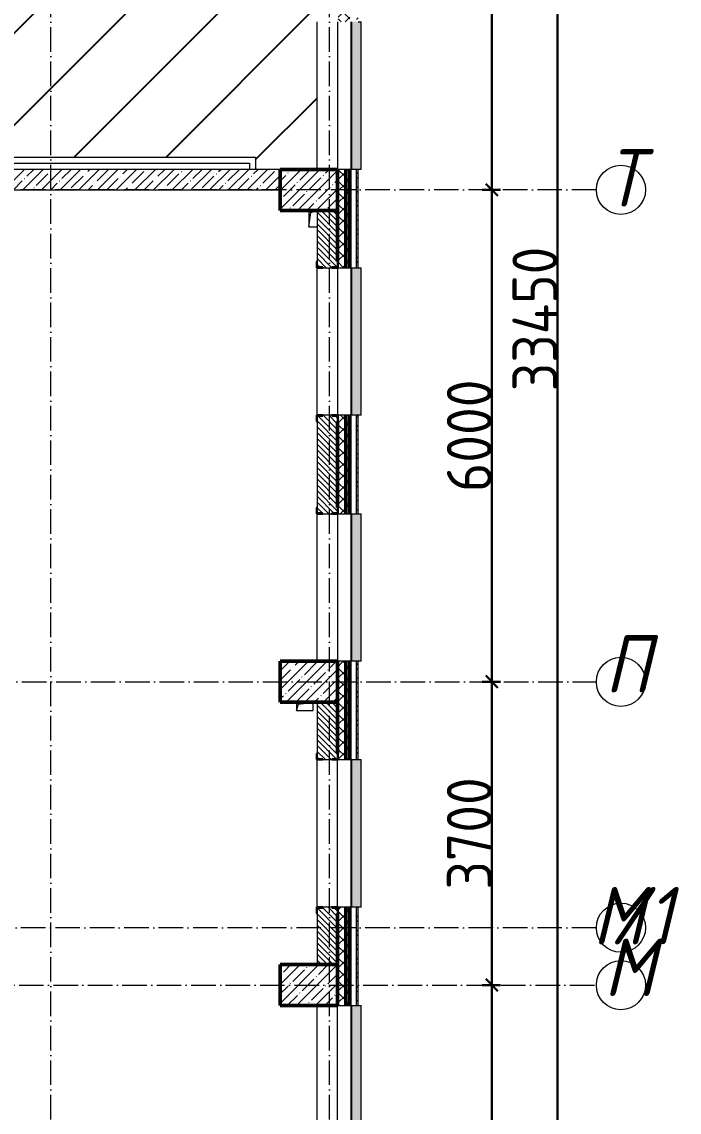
# Model space of a CAD drawing. Header units: millimetres. Extents: x -12989 to 629078, y -109036 to 555275.
# Drawn here: x 303467 to 311489, y -65632 to -52332 of the extents above; entities that cross this region are included whole.
import ezdxf

# ---------------------------------------------------------------- set-up
doc = ezdxf.new("R2010")
doc.units = ezdxf.units.MM
doc.linetypes.add('50_200_ШТРИХ_1Т_ш5_п1_п1_', pattern=[700, 500, -100, 0, -100])
for name, color, linetype, lineweight in [('4 -стяжа', 7, 'Continuous', 30), ('A-____-____-DIMS', 7, 'Continuous', 9), ('A-DETL-____-OTLN-4', 7, 'Continuous', 18), ('A-GENM-____-MCUT', 7, 'Continuous', 25), ('A-GENM-____-OTLN', 7, 'Continuous', 9), ('A-GENM-____-OTLN-1', 7, 'Continuous', 25), ('A-GLAZ-____-OTLN', 7, 'Continuous', 9), ('A-WALL-____-MCUT-1', 7, 'Continuous', 9), ('A-WALL-____-MCUT-2', 7, 'Continuous', 50), ('A-WALL-____-MCUT-3', 7, 'Continuous', 9), ('A-WALL-____-OTLN', 7, 'Continuous', 9), ('A-WALL-____-PATT-1', 7, 'Continuous', 9), ('A-WALL-FNSH-MCUT-1', 7, 'Continuous', 9), ('S-COLS-____-MCUT', 7, 'Continuous', 50), ('S-COLS-____-OTLN', 7, 'Continuous', 9), ('S-GRID-____-IDEN', 7, 'Continuous', 9), ('S-GRID-____-OTLN-1', 7, '50_200_ШТРИХ_1Т_ш5_п1_п1_', 9)]:
    doc.layers.add(name, color=color, linetype=linetype, lineweight=lineweight)
doc.layers.add('A-GLAZ-____-OTLN-1', color=7, linetype='Continuous', lineweight=9, true_color=0xc0c0c0)
doc.layers.get('4 -стяжа').off()
doc.styles.add('ISOCPEUR_I', font='isocpeui.ttf', dxfattribs={"width": 0.9, "height": 2.5})
doc.styles.add('ISOCPEUR_I_9', font='isocpeui.ttf', dxfattribs={"width": 0.9, "height": 250})
doc.styles.add('СПДС', font='isocpeur.ttf', dxfattribs={"width": 0.9})
doc.dimstyles.new('ISO-2_5_0_9К_БОЛЬШОЙ_ОСИ', dxfattribs={"dimscale": 304.8, "dimtxt": 248.995294, "dimasz": 0.492126, "dimexe": 0.393701, "dimexo": 0, "dimgap": 0, "dimtad": 1, "dimdec": 0, "dimzin": 0, "dimdsep": 46, "dimtxsty": 'ISOCPEUR_I_9', "dimblk1": 'OBLIQUE', "dimblk2": 'OBLIQUE', "dimsah": 1, "dimcen": 0.09, "dimdle": 0.393701, "dimazin": 0, "dimtfac": 1, "dimtdec": 4, "dimtix": 1, "dimtmove": 0, "dimatfit": 3, "dimfxl": 1, "dimtvp": 1, "dimtolj": 1, "dimtzin": 0, "dimarcsym": 2})
pattern_1 = [(45, (283770.71, -86863.46), (-70.71068, 70.71068), []), (135, (283770.71, -86863.46), (-70.71068, -70.71068), [])]
pattern_2 = [(135, (283770.707, -86863.456), (-35.35534, -35.35534), [])]

# ---------------------------------------------------------------- blocks, each defined once
blk = doc.blocks.new('BSC_Колонна _Прямоугольная - 500х700-25976089-АР1_План отверстий 3 этажа в осях 1-64_А-ГГ')
at = {"layer": 'S-COLS-____-OTLN'}
h = blk.add_hatch(dxfattribs=at)
h.set_pattern_fill('FP_40', color=256, style=0, pattern_type=2)
h.set_pattern_definition([(315, (-32481.04, 23200), (114.04925, 114.04925), []), (315, (-32481.04, 23085.95), (114.04925, 114.04925), [201.613, -40.323, 3.353, -36.97])])
h.paths.add_polyline_path([(-250, 350), (-250, -350), (250, -350), (250, 350)], flags=0)
at = {"layer": 'S-COLS-____-MCUT'}
for p, q in [((250, 350), (-250, 350)), ((-250, 350), (-250, -350)), ((250, -350), (250, 350)), ((-250, -350), (250, -350))]:
    blk.add_line(p, q, dxfattribs=at)
blk = doc.blocks.new('BSC_Колонна _Прямоугольная - 500х700-V126-АР1_План отверстий 3 этажа в осях 1-64_А-ГГ')
at = {"layer": 'S-COLS-____-OTLN'}
h = blk.add_hatch(dxfattribs=at)
h.set_pattern_fill('FP_149', color=256, style=0, pattern_type=2)
h.set_pattern_definition([(315, (-22781.04, 23200), (114.04925, 114.04925), []), (315, (-22781.04, 23085.95), (114.04925, 114.04925), [201.613, -40.323, 3.353, -36.97])])
h.paths.add_polyline_path([(-250, 350), (-250, -350), (250, -350), (250, 350)], flags=0)
at = {"layer": 'S-COLS-____-MCUT'}
for p, q in [((250, 350), (-250, 350)), ((-250, 350), (-250, -350)), ((250, -350), (250, 350)), ((-250, -350), (250, -350))]:
    blk.add_line(p, q, dxfattribs=at)
blk = doc.blocks.new('BSC_Колонна _Прямоугольная - 500х700-V127-АР1_План отверстий 3 этажа в осях 1-64_А-ГГ')
at = {"layer": 'S-COLS-____-OTLN'}
h = blk.add_hatch(dxfattribs=at)
h.set_pattern_fill('FP_150', color=256, style=0, pattern_type=2)
h.set_pattern_definition([(315, (-26481.04, 23200), (114.04925, 114.04925), []), (315, (-26481.04, 23085.95), (114.04925, 114.04925), [201.613, -40.323, 3.353, -36.97])])
h.paths.add_polyline_path([(-250, 237), (-250, -350), (250, -350), (250, 350), (-250, 350)], flags=0)
at = {"layer": 'S-COLS-____-MCUT'}
for p, q in [((250, 350), (-250, 350)), ((-250, 350), (-250, -350)), ((250, -350), (250, 350)), ((-250, -350), (250, -350))]:
    blk.add_line(p, q, dxfattribs=at)
blk = doc.blocks.new('Фахверк_СКБ_Уголок - 250_2700-27497298-АР1_План отверстий 3 этажа в осях 1-64_А-ГГ')
at = {"layer": 'A-GENM-____-MCUT'}
for p, q in [((200, 181), (125, 181)), ((125, 181), (125, 106)), ((131, 106), (131, 175)), ((131, 175), (200, 175)), ((200, 175), (200, 181)), ((125, 106), (131, 106)), ((131, -6), (125, -6)), ((125, -6), (125, -81)), ((125, -81), (200, -81)), ((131, -75), (131, -6)), ((200, -75), (131, -75)), ((200, -81), (200, -75))]:
    blk.add_line(p, q, dxfattribs=at)
blk = doc.blocks.new('AR_Отверстие прямоугольное _в плите_ - AR_Отверстие прямоугольное _в плите_-30510803-АР1_План отверстий 3 этажа в осях 1-64_А-ГГ')
at = {"layer": 'A-GENM-____-OTLN'}
for p, q in [((-50, 100), (-50, -100)), ((-50, -100), (-25, 75)), ((-25, 75), (50, 100)), ((-50, -100), (50, -100))]:
    blk.add_line(p, q, dxfattribs=at)
blk = doc.blocks.new('AR_Отверстие прямоугольное _в плите_ - AR_Отверстие прямоугольное _в плите_-V183-АР1_План отверстий 3 этажа в осях 1-64_А-ГГ')
at = {"layer": 'A-GENM-____-OTLN'}
for p, q in [((-100, 50), (-100, -50)), ((-100, -50), (-75, 25)), ((-75, 25), (100, 50)), ((100, -50), (100, 50)), ((-100, -50), (100, -50))]:
    blk.add_line(p, q, dxfattribs=at)
blk = doc.blocks.new('Отлив_СКБ - Отлив витража_120_НВФ-31885687-АР1_План отверстий 3 этажа в осях 1-64_А-ГГ')
at = {"layer": 'A-GLAZ-____-OTLN-1'}
for points in [[(0, 0), (0, -2), (1800, -2), (1800, 0), (534, 0)], [(0, -2), (0, -120), (1800, -120), (1800, -2), (534, -2)]]:
    blk.add_hatch(color=256, dxfattribs=at).paths.add_polyline_path(points, flags=0)
at = {"layer": 'A-GLAZ-____-OTLN'}
for p, q in [((0, 0), (1800, 0)), ((1800, -2), (0, -2)), ((0, -120), (0, -83)), ((0, -120), (1800, -120)), ((1800, -83), (1800, -120))]:
    blk.add_line(p, q, dxfattribs=at)
blk = doc.blocks.new('Ось сетки - Круг_Ø6_00__ISO-2_5_0_9K_-25732049-АР1_План отверстий 3 этажа в осях 1-64_А-ГГ')
at = {"layer": 'S-GRID-____-IDEN'}
blk.add_circle((0, 0), 3, dxfattribs=at)
blk = doc.blocks.new('_Oblique')
at = {"color": 0, "linetype": 'ByBlock', "lineweight": -2}
blk.add_line((-0.5, -0.5), (0.5, 0.5), dxfattribs=at)
blk = doc.blocks.new('*D2988')
at = {"layer": 'A-____-____-DIMS', "color": 0, "lineweight": -2, "transparency": 16777216}
for p, q in [((309203, -48262), (309203, -54502)), ((309309, -48382), (309083, -48382)), ((309309, -54382), (309083, -54382))]:
    blk.add_line(p, q, dxfattribs=at)
at = {"layer": 'Defpoints', "color": 0, "transparency": 16777216}
for p in [(309309, -48382), (309203, -54382), (309309, -54382)]:
    blk.add_point(p, dxfattribs=at)
at = {"layer": 'A-____-____-DIMS', "color": 0, "lineweight": -2, "transparency": 16777216, "xscale": 150, "yscale": 150, "zscale": 150}
for p, rotation in [((309203, -48382), 90), ((309203, -54382), 270)]:
    blk.add_blockref('_Oblique', p, dxfattribs=dict(at, rotation=rotation))
at = {"layer": 'A-____-____-DIMS', "color": 0, "transparency": 16777216, "insert": (308929, -51382), "char_height": 548.6, "attachment_point": 5, "rotation": 90, "style": 'СПДС'}
blk.add_mtext('\\A1;6000', dxfattribs=at)
blk = doc.blocks.new('*D2989')
at = {"layer": 'A-____-____-DIMS', "color": 0, "lineweight": -2, "transparency": 16777216}
for p, q in [((309203, -54262), (309203, -60502)), ((309309, -54382), (309083, -54382)), ((309309, -60382), (309083, -60382))]:
    blk.add_line(p, q, dxfattribs=at)
at = {"layer": 'Defpoints', "color": 0, "transparency": 16777216}
for p in [(309309, -54382), (309203, -60382), (309309, -60382)]:
    blk.add_point(p, dxfattribs=at)
at = {"layer": 'A-____-____-DIMS', "color": 0, "lineweight": -2, "transparency": 16777216, "xscale": 150, "yscale": 150, "zscale": 150}
for p, rotation in [((309203, -54382), 90), ((309203, -60382), 270)]:
    blk.add_blockref('_Oblique', p, dxfattribs=dict(at, rotation=rotation))
at = {"layer": 'A-____-____-DIMS', "color": 0, "transparency": 16777216, "insert": (308929, -57382), "char_height": 548.6, "attachment_point": 5, "rotation": 90, "style": 'СПДС'}
blk.add_mtext('\\A1;6000', dxfattribs=at)
blk = doc.blocks.new('*D2990')
at = {"layer": 'A-____-____-DIMS', "color": 0, "lineweight": -2, "transparency": 16777216}
for p, q in [((309203, -60262), (309203, -64202)), ((309309, -60382), (309083, -60382)), ((309309, -64082), (309083, -64082))]:
    blk.add_line(p, q, dxfattribs=at)
at = {"layer": 'Defpoints', "color": 0, "transparency": 16777216}
for p in [(309309, -60382), (309203, -64082), (309309, -64082)]:
    blk.add_point(p, dxfattribs=at)
at = {"layer": 'A-____-____-DIMS', "color": 0, "lineweight": -2, "transparency": 16777216, "xscale": 150, "yscale": 150, "zscale": 150}
for p, rotation in [((309203, -60382), 90), ((309203, -64082), 270)]:
    blk.add_blockref('_Oblique', p, dxfattribs=dict(at, rotation=rotation))
at = {"layer": 'A-____-____-DIMS', "color": 0, "transparency": 16777216, "insert": (308929, -62232), "char_height": 548.6, "attachment_point": 5, "rotation": 90, "style": 'СПДС'}
blk.add_mtext('\\A1;3700', dxfattribs=at)
blk = doc.blocks.new('*D2991')
at = {"layer": 'A-____-____-DIMS', "color": 0, "lineweight": -2, "transparency": 16777216}
for p, q in [((309203, -63962), (309203, -69502)), ((309309, -64082), (309083, -64082)), ((309309, -69382), (309083, -69382))]:
    blk.add_line(p, q, dxfattribs=at)
at = {"layer": 'Defpoints', "color": 0, "transparency": 16777216}
for p in [(309309, -64082), (309203, -69382), (309309, -69382)]:
    blk.add_point(p, dxfattribs=at)
at = {"layer": 'A-____-____-DIMS', "color": 0, "lineweight": -2, "transparency": 16777216, "xscale": 150, "yscale": 150, "zscale": 150}
for p, rotation in [((309203, -64082), 90), ((309203, -69382), 270)]:
    blk.add_blockref('_Oblique', p, dxfattribs=dict(at, rotation=rotation))
at = {"layer": 'A-____-____-DIMS', "color": 0, "transparency": 16777216, "insert": (308929, -66732), "char_height": 548.6, "attachment_point": 5, "rotation": 90, "style": 'СПДС'}
blk.add_mtext('\\A1;5300', dxfattribs=at)
blk = doc.blocks.new('*D2993')
at = {"layer": 'A-____-____-DIMS', "color": 0, "lineweight": -2, "transparency": 16777216}
for p, q in [((309897, -39232), (310123, -39232)), ((310003, -72802), (310003, -39112)), ((309897, -72682), (310123, -72682))]:
    blk.add_line(p, q, dxfattribs=at)
at = {"layer": 'Defpoints', "color": 0, "transparency": 16777216}
for p in [(309897, -39232), (310003, -39232), (309897, -72682)]:
    blk.add_point(p, dxfattribs=at)
at = {"layer": 'A-____-____-DIMS', "color": 0, "lineweight": -2, "transparency": 16777216, "xscale": 150, "yscale": 150, "zscale": 150}
for p, rotation in [((310003, -39232), 90), ((310003, -72682), 270)]:
    blk.add_blockref('_Oblique', p, dxfattribs=dict(at, rotation=rotation))
at = {"layer": 'A-____-____-DIMS', "color": 0, "transparency": 16777216, "insert": (309729, -55957), "char_height": 548.6, "attachment_point": 5, "rotation": 90, "style": 'СПДС'}
blk.add_mtext('\\A1;33450', dxfattribs=at)
blk = doc.blocks.new('3эт')
at = {"layer": 'S-GRID-____-OTLN-1', "color": 251, "ltscale": 0.6, "true_color": 0x636466}
for p, q in [((303820.7, -91346.1), (303820.7, -36982.5)), ((307220.7, -91346.1), (307220.7, -36982.5)), ((310478.4, -54382.4), (279101.9, -54382.4)), ((279101.9, -60382.4), (310478.4, -60382.4)), ((310478.4, -63382.4), (279101.9, -63382.4)), ((291670.7, -64082.4), (310478.4, -64082.4))]:
    blk.add_line(p, q, dxfattribs=at)
at = {"layer": 'S-GRID-____-IDEN', "char_height": 700, "attachment_point": 1, "style": 'ISOCPEUR_I'}
for s, insert, width in [('\\fISOCPEUR|b0|i1|c204|p34|;\\W.9;Т', (310588.4, -53885.4), 223.671), ('\\fISOCPEUR|b0|i1|c204|p34|;\\W.9;П', (310583.2, -59814.8), 223.671), ('\\fISOCPEUR|b0|i1|c204|p34|;\\W.9;М', (310433.6, -62885.4), 252.532), ('/1', (310642, -62885.4), 346.329), ('\\fISOCPEUR|b0|i1|c204|p34|;\\W.9;М', (310571.5, -63514.8), 252.532)]:
    blk.add_mtext(s, dxfattribs=dict(at, insert=insert, width=width))
at = {"layer": 'A-____-____-DIMS'}
for base, p1, p2, override, picture, middle in [((310003.2, -39232.4), (309897.2, -72682.4), (309897.2, -39232.4), {"dimtxt": 1.8, "dimpost": '<>', "dimtxsty": 'СПДС', "dimfxl": 33450}, '*D2993', (309728.9, -55957.4)), ((309203.2, -54382.4), (309309.3, -48382.4), (309309.3, -54382.4), {"dimtxt": 1.8, "dimpost": '<>', "dimtxsty": 'СПДС', "dimfxl": 6000}, '*D2988', (308928.9, -51382.4)), ((309203.2, -60382.4), (309309.3, -54382.4), (309309.3, -60382.4), {"dimtxt": 1.8, "dimpost": '<>', "dimtxsty": 'СПДС', "dimfxl": 6000}, '*D2989', (308928.9, -57382.4)), ((309203.2, -64082.4), (309309.3, -60382.4), (309309.3, -64082.4), {"dimtxt": 1.8, "dimpost": '<>', "dimtxsty": 'СПДС', "dimfxl": 3700}, '*D2990', (308928.9, -62232.4)), ((309203.2, -69382.4), (309309.3, -64082.4), (309309.3, -69382.4), {"dimtxt": 1.8, "dimpost": '<>', "dimtxsty": 'СПДС', "dimfxl": 5300}, '*D2991', (308928.9, -66732.4))]:
    dim = blk.add_linear_dim(base=base, p1=p1, p2=p2, angle=90, dimstyle='ISO-2_5_0_9К_БОЛЬШОЙ_ОСИ', override=override, dxfattribs=at)
    dim.commit()
    dim.dimension.update_dxf_attribs({"geometry": picture, "text_midpoint": middle})

msp = doc.modelspace()

# ---------------------------------------------------------------- hatches: boundary and pattern name
h = msp.add_hatch()
h.set_pattern_fill('ANSI31', color=5, scale=250)
h.paths.add_polyline_path([(307070.7074, -46332.4142), (307064.7074, -46332.4142), (307064.7074, -46257.4142), (307066.4802, -45932.4142), (306970.7074, -45932.4142), (306970.7074, -45532.4142), (307070.7074, -45532.4142), (307070.7074, -45157.4142), (307064.7074, -45157.4142), (307064.7074, -45082.4142), (307070.7074, -43282.4142), (306820.7074, -43282.4142), (306820.7074, -43032.4142), (305920.7074, -43032.4142), (305920.7074, -43682.4142), (303970.7074, -43682.4142), (303920.7074, -43682.4142), (302470.7074, -43682.4142), (302070.7074, -43682.4142), (299570.7074, -43682.4142), (299570.7074, -43032.4142), (298670.7074, -43032.4142), (298670.7074, -44482.4142), (298326.7074, -44482.4142), (298326.7074, -44532.4142), (298320.7074, -44562.4142), (298320.7074, -44532.4142), (298251.7074, -44532.4142), (298189.7074, -44532.4142), (298120.7074, -44532.4142), (298120.7074, -45357.4142), (298120.7074, -45426.4142), (298189.7074, -45426.4142), (298251.7074, -45427.4142), (298251.7074, -45426.4142), (298320.7074, -45426.4142), (298320.7074, -45357.4142), (298326.7074, -45357.4142), (298326.7074, -45482.4142), (298570.7074, -45482.4142), (298570.7074, -51957.4142), (298576.7074, -51957.4142), (298576.7074, -52032.4142), (298570.7074, -52332.4142), (298570.7074, -52732.4142), (298570.7074, -53732.4142), (298576.7074, -53732.4142), (298576.7074, -53807.4142), (298573.4767, -53982.4142), (306320.7074, -53982.4142), (306320.7074, -54132.4142), (306620.7074, -54132.4142), (307070.7074, -54132.4142), (307070.7074, -52332.4142), (307064.7074, -52332.4142), (307064.7074, -52257.4142), (307070.7074, -51207.4142), (307064.7074, -51207.4142), (307064.7074, -51132.4142), (307070.7074, -49332.4142), (307064.7074, -49332.4142), (307064.7074, -49257.4142), (307068.7874, -48832.4142), (306970.7074, -48832.4142), (306970.7074, -48632.4142), (306620.7074, -48632.4142), (306620.7074, -48132.4142), (307070.7074, -48132.4142)])
h.paths.add_polyline_path([(301407.9617, -49556.5075), (303066.2572, -49556.5075), (303066.2572, -48356.5075), (301407.9617, -48356.5075)], flags=24)
at = {"layer": 'A-WALL-____-PATT-1'}
h = msp.add_hatch(dxfattribs=at)
h.set_pattern_fill('FP_1', color=256, style=0, pattern_type=2)
h.set_pattern_definition(pattern_1)
h.paths.add_polyline_path([(307420.7074, -77332.4142), (307420.7074, -75132.4142), (307326.7074, -75132.4142), (307326.7074, -75207.4142), (307320.7074, -75207.4142), (307320.7074, -77332.4142)], flags=0)
h.paths.add_polyline_path([(307420.7074, -73332.4142), (307420.7074, -72132.4142), (307326.7074, -72132.4142), (307326.7074, -72207.4142), (307320.7074, -72207.4142), (307320.7074, -73257.4142), (307326.7074, -73257.4142), (307326.7074, -73332.4142)], flags=0)
h.paths.add_polyline_path([(307420.7074, -70332.4142), (307420.7074, -69132.4142), (307320.7074, -69132.4142), (307320.7074, -70257.4142), (307326.7074, -70257.4142), (307326.7074, -70332.4142)], flags=0)
h.paths.add_polyline_path([(307420.7074, -67332.4142), (307420.7074, -66132.4142), (307326.7074, -66132.4142), (307326.7074, -66207.4142), (307320.7074, -66207.4142), (307320.7074, -67257.4142), (307326.7074, -67257.4142), (307326.7074, -67332.4142)], flags=0)
h.paths.add_polyline_path([(307320.7074, -64332.4142), (307420.7074, -64332.4142), (307420.7074, -63132.4142), (307326.7074, -63132.4142), (307326.7074, -63207.4142), (307320.7074, -63207.4142), (307320.7074, -63832.4142)], flags=0)
h.paths.add_polyline_path([(307326.7074, -61332.4142), (307420.7074, -61332.4142), (307420.7074, -60132.4142), (307320.7074, -60132.4142), (307320.7074, -61257.4142), (307326.7074, -61257.4142), (307326.7074, -61326.4142)], flags=0)
h.paths.add_polyline_path([(307326.7074, -58332.4142), (307420.7074, -58332.4142), (307420.7074, -57132.4142), (307326.7074, -57132.4142), (307326.7074, -57207.4142), (307320.7074, -57207.4142), (307320.7074, -58257.4142), (307326.7074, -58257.4142), (307326.7074, -58326.4142)], flags=0)
h.paths.add_polyline_path([(307326.7074, -55332.4142), (307420.7074, -55332.4142), (307420.7074, -54132.4142), (307320.7074, -54132.4142), (307320.7074, -55257.4142), (307326.7074, -55257.4142), (307326.7074, -55326.4142)], flags=0)
h.paths.add_polyline_path([(307420.7074, -52332.4142), (307420.7074, -51132.4142), (307326.7074, -51132.4142), (307326.7074, -51207.4142), (307320.7074, -51207.4142), (307320.7074, -52257.4142), (307326.7074, -52257.4142), (307326.7074, -52332.4142)], flags=0)
h.paths.add_polyline_path([(307326.7074, -49332.4142), (307420.7074, -49332.4142), (307420.7074, -48132.4142), (307320.7074, -48132.4142), (307320.7074, -49257.4142), (307326.7074, -49257.4142), (307326.7074, -49326.4142)], flags=0)
h.paths.add_polyline_path([(307420.7074, -46332.4142), (307420.7074, -45082.4142), (307326.7074, -45082.4142), (307326.7074, -45157.4142), (307320.7074, -45157.4142), (307320.7074, -46257.4142), (307326.7074, -46257.4142), (307326.7074, -46332.4142)], flags=0)
h.paths.add_polyline_path([(307420.7074, -43282.4142), (307420.7074, -39132.4142), (307320.7074, -39132.4142), (307320.7074, -43282.4142)], flags=0)
h = msp.add_hatch(dxfattribs=at)
h.set_pattern_fill('FP_1', color=256, style=0, pattern_type=2)
h.set_pattern_definition(pattern_1)
h.paths.add_polyline_path([(307470.7074, -77332.4142), (307470.7074, -75132.4142), (307420.7074, -75132.4142), (307420.7074, -77332.4142)], flags=0)
h.paths.add_polyline_path([(307470.7074, -73332.4142), (307470.7074, -72132.4142), (307420.7074, -72132.4142), (307420.7074, -73332.4142)], flags=0)
h.paths.add_polyline_path([(307470.7074, -70332.4142), (307470.7074, -69132.4142), (307420.7074, -69132.4142), (307420.7074, -70332.4142)], flags=0)
h.paths.add_polyline_path([(307470.7074, -67332.4142), (307470.7074, -66132.4142), (307420.7074, -66132.4142), (307420.7074, -67332.4142)], flags=0)
h.paths.add_polyline_path([(307470.7074, -64332.4142), (307470.7074, -63132.4142), (307420.7074, -63132.4142), (307420.7074, -64332.4142)], flags=0)
h.paths.add_polyline_path([(307420.7074, -61332.4142), (307470.7074, -61332.4142), (307470.7074, -60132.4142), (307420.7074, -60132.4142), (307420.7074, -60328.4916)], flags=0)
h.paths.add_polyline_path([(307420.7074, -58332.4142), (307470.7074, -58332.4142), (307470.7074, -57132.4142), (307420.7074, -57132.4142)], flags=0)
h.paths.add_polyline_path([(307470.7074, -55332.4142), (307470.7074, -54132.4142), (307420.7074, -54132.4142), (307420.7074, -55332.4142)], flags=0)
h.paths.add_polyline_path([(307420.7074, -52332.4142), (307470.7074, -52332.4142), (307470.7074, -51132.4142), (307420.7074, -51132.4142), (307420.7074, -51728.1878)], flags=0)
h.paths.add_polyline_path([(307420.7074, -49332.4142), (307470.7074, -49332.4142), (307470.7074, -48132.4142), (307420.7074, -48132.4142), (307420.7074, -48288.0663)], flags=0)
h.paths.add_polyline_path([(307470.7074, -46332.4142), (307470.7074, -45082.4142), (307420.7074, -45082.4142), (307420.7074, -46332.4142)], flags=0)
h.paths.add_polyline_path([(307470.7074, -43282.4142), (307470.7074, -39132.4142), (307420.7074, -39132.4142), (307420.7074, -43282.4142)], flags=0)
h = msp.add_hatch(dxfattribs=at)
h.set_pattern_fill('FP_3', color=256, style=0, pattern_type=2)
h.set_pattern_definition([(45, (283770.71, -86863.46), (-85.5366, 85.5366), []), (45, (283827.73, -86863.46), (-85.5366, 85.5366), [])])
h.paths.add_polyline_path([(307550.7074, -77142.4142), (307570.7074, -77142.4142), (307570.7074, -75132.4142), (307550.7074, -75132.4142), (307550.7074, -77099.0839)], flags=0)
h.paths.add_polyline_path([(307570.7074, -73332.4142), (307570.7074, -72132.4142), (307550.7074, -72132.4142), (307550.7074, -73332.4142)], flags=0)
h.paths.add_polyline_path([(307570.7074, -70332.4142), (307570.7074, -69132.4142), (307550.7074, -69132.4142), (307550.7074, -70332.4142)], flags=0)
h.paths.add_polyline_path([(307570.7074, -67332.4142), (307570.7074, -66132.4142), (307550.7074, -66132.4142), (307550.7074, -67332.4142)], flags=0)
h.paths.add_polyline_path([(307550.7074, -64332.4142), (307570.7074, -64332.4142), (307570.7074, -63132.4142), (307550.7074, -63132.4142)], flags=0)
h.paths.add_polyline_path([(307570.7074, -61332.4142), (307570.7074, -60132.4142), (307550.7074, -60132.4142), (307550.7074, -61332.4142)], flags=0)
h.paths.add_polyline_path([(307570.7074, -58332.4142), (307570.7074, -57132.4142), (307550.7074, -57132.4142), (307550.7074, -58332.4142)], flags=0)
h.paths.add_polyline_path([(307550.7074, -55332.4142), (307570.7074, -55332.4142), (307570.7074, -54132.4142), (307550.7074, -54132.4142), (307550.7074, -55168.3093)], flags=0)
h.paths.add_polyline_path([(307570.7074, -52332.4142), (307570.7074, -51132.4142), (307550.7074, -51132.4142), (307550.7074, -52332.4142)], flags=0)
h.paths.add_polyline_path([(307570.7074, -49332.4142), (307570.7074, -48132.4142), (307550.7074, -48132.4142), (307550.7074, -49332.4142)], flags=0)
h.paths.add_polyline_path([(307550.7074, -46332.4142), (307570.7074, -46332.4142), (307570.7074, -45312.4142), (307550.7074, -45312.4142), (307550.7074, -45707.9752)], flags=0)
h = msp.add_hatch(dxfattribs=at)
h.set_pattern_fill('FP_38', color=256, style=0, pattern_type=2)
h.set_pattern_definition([(45, (283770.7, -86863.46), (-114.04925, 114.04925), []), (45, (283884.76, -86863.46), (-114.04925, 114.04925), [201.612, -40.322, 3.353, -36.97])])
h.paths.add_polyline_path([(306620.7074, -54382.4142), (306620.7074, -54132.4142), (300220.7074, -54132.4142), (300220.7074, -54382.4142), (304966.602, -54382.4142)], flags=0)
h.paths.add_polyline_path([(299070.7074, -54382.4142), (299070.7074, -54132.4142), (298370.7074, -54132.4142), (298370.7074, -54382.4142)], flags=0)
h = msp.add_hatch(dxfattribs=at)
h.set_pattern_fill('FP_6', color=256, style=0, pattern_type=2)
h.set_pattern_definition(pattern_2)
h.paths.add_polyline_path([(307251.7074, -58332.4142), (307251.7074, -58326.4142), (307320.7074, -58326.4142), (307320.7074, -57138.4142), (307251.7074, -57138.4142), (307251.7074, -57132.4142), (307139.7074, -57132.4142), (307139.7074, -57138.4142), (307070.7074, -57138.4142), (307070.7074, -58326.4142), (307139.7074, -58326.4142), (307139.7074, -58332.4142)], flags=0)
h.paths.add_polyline_path([(307251.7074, -55332.4142), (307251.7074, -55326.4142), (307320.7074, -55326.4142), (307320.7074, -54632.4142), (307070.7074, -54632.4142), (307070.7074, -55326.4142), (307139.7074, -55326.4142), (307139.7074, -55332.4142)], flags=0)
h = msp.add_hatch(dxfattribs=at)
h.set_pattern_fill('FP_6', color=256, style=0, pattern_type=2)
h.set_pattern_definition(pattern_2)
h.paths.add_polyline_path([(307139.7074, -63832.4142), (307320.7074, -63832.4142), (307320.7074, -63138.4142), (307251.7074, -63138.4142), (307251.7074, -63132.4142), (307139.7074, -63132.4142), (307139.7074, -63138.4142), (307070.7074, -63138.4142), (307070.7074, -63832.4142)], flags=0)
h.paths.add_polyline_path([(307139.7074, -61332.4142), (307251.7074, -61332.4142), (307251.7074, -61326.4142), (307320.7074, -61326.4142), (307320.7074, -60632.4142), (307070.7074, -60632.4142), (307070.7074, -61326.4142), (307139.7074, -61326.4142)], flags=0)

# ---------------------------------------------------------------- linework, layer by layer
at = {"layer": 'A-DETL-____-OTLN-4'}
for p, q in [((298570.7074, -53982.4142), (306320.7074, -53982.4142)), ((306320.7074, -53982.4142), (306320.7074, -54132.4142)), ((298570.7074, -54057.4142), (306245.7074, -54057.4142)), ((306245.7074, -54057.4142), (306245.7074, -54132.4142))]:
    msp.add_line(p, q, dxfattribs=at)
at = {"layer": 'A-WALL-____-MCUT-1'}
for p, q in [((306620.7074, -54132.4142), (300220.7074, -54132.4142)), ((300220.7074, -54382.4142), (306620.7074, -54382.4142))]:
    msp.add_line(p, q, dxfattribs=at)
at = {"layer": 'A-WALL-____-MCUT-2'}
for p, q in [((307420.7074, -55332.4142), (307420.7074, -54132.4142)), ((307470.7074, -55332.4142), (307470.7074, -54132.4142)), ((307320.7074, -54632.4142), (307320.7074, -55257.4142)), ((307420.7074, -58332.4142), (307420.7074, -57132.4142)), ((307470.7074, -58332.4142), (307470.7074, -57132.4142)), ((307320.7074, -57207.4142), (307320.7074, -58257.4142)), ((307420.7074, -61332.4142), (307420.7074, -60132.4142)), ((307470.7074, -61332.4142), (307470.7074, -60132.4142)), ((307320.7074, -60632.4142), (307320.7074, -61257.4142)), ((307420.7074, -64332.4142), (307420.7074, -63132.4142)), ((307470.7074, -64332.4142), (307470.7074, -63132.4142)), ((307320.7074, -63207.4142), (307320.7074, -63832.4142))]:
    msp.add_line(p, q, dxfattribs=at)
at = {"layer": 'A-WALL-____-MCUT-3'}
for p, q in [((307550.7074, -54132.4142), (307320.7074, -54132.4142)), ((307550.7074, -55332.4142), (307550.7074, -54132.4142)), ((307070.7074, -54632.4142), (307070.7074, -55257.4142)), ((307139.7074, -55332.4142), (307251.7074, -55332.4142)), ((307326.7074, -55332.4142), (307550.7074, -55332.4142)), ((307251.7074, -57132.4142), (307139.7074, -57132.4142)), ((307550.7074, -57132.4142), (307326.7074, -57132.4142)), ((307550.7074, -58332.4142), (307550.7074, -57132.4142)), ((307070.7074, -57207.4142), (307070.7074, -58257.4142)), ((307139.7074, -58332.4142), (307251.7074, -58332.4142)), ((307326.7074, -58332.4142), (307550.7074, -58332.4142)), ((307550.7074, -60132.4142), (307320.7074, -60132.4142)), ((307550.7074, -61332.4142), (307550.7074, -60132.4142)), ((307070.7074, -60632.4142), (307070.7074, -61257.4142)), ((307139.7074, -61332.4142), (307251.7074, -61332.4142)), ((307326.7074, -61332.4142), (307550.7074, -61332.4142)), ((307251.7074, -63132.4142), (307139.7074, -63132.4142)), ((307550.7074, -63132.4142), (307326.7074, -63132.4142)), ((307550.7074, -64332.4142), (307550.7074, -63132.4142)), ((307070.7074, -63207.4142), (307070.7074, -63832.4142)), ((307320.7074, -64332.4142), (307550.7074, -64332.4142))]:
    msp.add_line(p, q, dxfattribs=at)
at = {"layer": 'A-WALL-____-OTLN'}
for p, q in [((307070.7074, -54132.4142), (307070.7074, -52332.4142)), ((307320.7074, -52332.4142), (307320.7074, -54132.4142)), ((307070.7074, -57132.4142), (307070.7074, -55332.4142)), ((307320.7074, -55332.4142), (307320.7074, -57132.4142)), ((307070.7074, -60132.4142), (307070.7074, -58332.4142)), ((307320.7074, -58332.4142), (307320.7074, -60132.4142)), ((307070.7074, -63132.4142), (307070.7074, -61332.4142)), ((307320.7074, -63132.4142), (307320.7074, -61332.4142)), ((307070.7074, -66132.4142), (307070.7074, -64332.4142)), ((307320.7074, -66132.4142), (307320.7074, -64332.4142))]:
    msp.add_line(p, q, dxfattribs=at)
at = {"layer": 'A-WALL-FNSH-MCUT-1'}
for p, q in [((307570.7074, -54132.4142), (307550.7074, -54132.4142)), ((307570.7074, -55332.4142), (307570.7074, -54132.4142)), ((307550.7074, -55332.4142), (307570.7074, -55332.4142)), ((307570.7074, -57132.4142), (307550.7074, -57132.4142)), ((307570.7074, -58332.4142), (307570.7074, -57132.4142)), ((307550.7074, -58332.4142), (307570.7074, -58332.4142)), ((307570.7074, -60132.4142), (307550.7074, -60132.4142)), ((307570.7074, -61332.4142), (307570.7074, -60132.4142)), ((307550.7074, -61332.4142), (307570.7074, -61332.4142)), ((307570.7074, -63132.4142), (307550.7074, -63132.4142)), ((307570.7074, -64332.4142), (307570.7074, -63132.4142)), ((307550.7074, -64332.4142), (307570.7074, -64332.4142))]:
    msp.add_line(p, q, dxfattribs=at)

# ---------------------------------------------------------------- block references
at = {"layer": '4 -стяжа'}
msp.add_blockref('3эт', (0, 0), dxfattribs=at)
at = {"layer": 'A-GENM-____-OTLN'}
for name, p in [('AR_Отверстие прямоугольное _в плите_ - AR_Отверстие прямоугольное _в плите_-30510803-АР1_План отверстий 3 этажа в осях 1-64_А-ГГ', (307020.7074, -54732.4142)), ('AR_Отверстие прямоугольное _в плите_ - AR_Отверстие прямоугольное _в плите_-V183-АР1_План отверстий 3 этажа в осях 1-64_А-ГГ', (306920.7074, -60682.4142))]:
    msp.add_blockref(name, p, dxfattribs=at)
at = {"layer": 'A-GENM-____-OTLN-1'}
for p, rotation in [((307245.7074, -55457.4142), 89.99999999999991), ((307145.7074, -57007.4142), 269.9999999999999), ((307245.7074, -58457.4142), 89.99999999999991), ((307245.7074, -61457.4142), 89.99999999999991), ((307145.7074, -63007.4142), 269.9999999999999)]:
    msp.add_blockref('Фахверк_СКБ_Уголок - 250_2700-27497298-АР1_План отверстий 3 этажа в осях 1-64_А-ГГ', p, dxfattribs=dict(at, rotation=rotation))
at = {"layer": 'A-GLAZ-____-OTLN', "rotation": 89.99999999999932}
for p in [(307487.7074, -54132.4142), (307487.7074, -57132.4142), (307487.7074, -60132.4142), (307487.7074, -63132.4142), (307487.7074, -66132.4142)]:
    msp.add_blockref('Отлив_СКБ - Отлив витража_120_НВФ-31885687-АР1_План отверстий 3 этажа в осях 1-64_А-ГГ', p, dxfattribs=at)
at = {"layer": 'S-COLS-____-OTLN', "rotation": 89.9999999999999}
for name, p in [('BSC_Колонна _Прямоугольная - 500х700-25976089-АР1_План отверстий 3 этажа в осях 1-64_А-ГГ', (306970.7074, -54382.4142)), ('BSC_Колонна _Прямоугольная - 500х700-V127-АР1_План отверстий 3 этажа в осях 1-64_А-ГГ', (306970.7074, -60382.4142)), ('BSC_Колонна _Прямоугольная - 500х700-V126-АР1_План отверстий 3 этажа в осях 1-64_А-ГГ', (306970.7074, -64082.4142))]:
    msp.add_blockref(name, p, dxfattribs=at)
at = {"layer": 'S-GRID-____-IDEN', "xscale": 99.99999999999993, "yscale": 99.99999999999993, "zscale": 99.99999999999993}
for p, rotation in [((310778.4466, -54382.4142), 89.9999999999998), ((310778.4466, -60382.4142), 269.9999999999996), ((310778.4466, -63382.4142), 89.9999999999998), ((310778.4466, -64082.4142), 269.9999999999996)]:
    msp.add_blockref('Ось сетки - Круг_Ø6_00__ISO-2_5_0_9K_-25732049-АР1_План отверстий 3 этажа в осях 1-64_А-ГГ', p, dxfattribs=dict(at, rotation=rotation))

doc.saveas('drawing.dxf')
